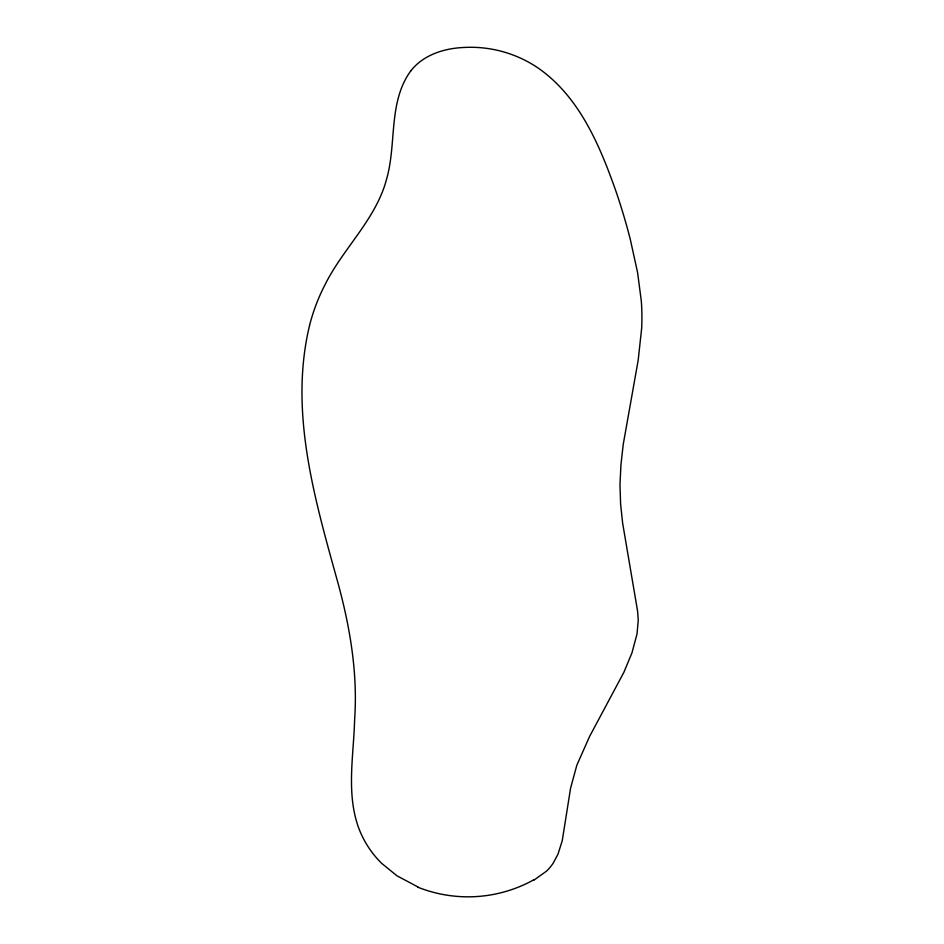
<?xml version="1.0" encoding="UTF-8"?>
<svg xmlns="http://www.w3.org/2000/svg" width="944" height="944" viewBox="0 0 944 944"><rect width="100%" height="100%" fill="white"/><g stroke="black" fill="none" stroke-linecap="round" stroke-linejoin="round"><path stroke-width="1.42" d="M309.549 325.503C288.734 411.914 315.013 500.049 338.011 583.121C350.118 627.583 357.894 673.662 354.602 719.871C353.705 755.389 346.212 792.441 358.295 826.92A97.975 97.975 0 0 0 381.588 863.288L396.999 875.82L417.921 886.935M410.793 70.871C388.055 102.105 396.787 143.382 386.674 178.758A114.672 114.672 0 0 1 383.701 188.434C370.78 224.117 342.023 250.726 325.22 284.321A192.552 192.552 0 0 0 309.526 325.491M534.009 880.103L546.541 871.135A47.932 47.932 0 0 0 553.208 863.146L557.998 854.143L562.235 840.738L570.601 788.087L576.867 765.124L589.646 736.355L623.866 672.34L631.937 652.941L637.023 634.014L638.25 620.22L637.613 611.275L622.662 523.318L620.621 504.273L619.972 484.862L620.94 464.873L623.205 444.589L638.168 360.313L641.637 328.547A220.672 220.672 0 0 0 641.306 300.983L637.601 272.651L630.368 239.67A621.034 621.034 0 0 0 616.066 191.608C599.959 145.942 579.805 97.456 538.871 68.534A120.289 120.289 0 0 0 464.778 47.424C449.686 47.979 434.205 51.66 421.708 60.463A53.867 53.867 0 0 0 410.793 70.871M533.832 879.796A135.629 135.629 0 0 1 417.814 887.183"/></g></svg>
